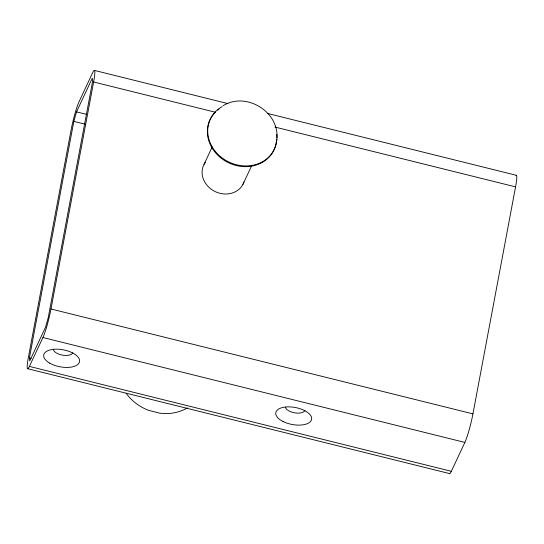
<?xml version="1.0" encoding="UTF-8"?>
<svg xmlns="http://www.w3.org/2000/svg" width="544" height="544" viewBox="0 0 544 544"><rect width="100%" height="100%" fill="white"/><g stroke="black" fill="none" stroke-linecap="round" stroke-linejoin="round"><path stroke-width="0.82" d="M276.549 141.25C281.629 113.254 246.962 90.923 223.149 105.658M29.424 357.843L73.834 121.387L76.52 111.874L92.31 78.166L92.63 81.267L48.219 317.723L45.526 327.236L29.743 360.937L29.424 357.843L31.069 358.251M29.39 366.411L42.922 337.525A21.862 2.339 -76 0 0 50.986 308.978L93.622 81.981A21.862 2.339 -76 0 0 92.664 72.692L79.132 101.578A21.862 2.339 -76 0 0 71.067 130.125L28.431 357.129A21.862 2.339 -76 0 0 29.39 366.411L451.336 471.308L464.868 442.422A21.862 2.339 -76 0 0 472.933 413.875L515.569 186.871A21.862 2.339 -76 0 0 516.066 175.338M204.02 164.424L212.255 146.846M242.937 184.348L251.532 166.008M94.445 70.414L227.95 103.605M267.505 113.438L516.392 175.304M93.622 81.981L215.587 112.302M274.924 127.051L515.569 186.871M76.52 111.874L86.421 114.328M73.834 121.387L85.381 124.256M50.986 308.978L472.933 413.875M42.922 337.525L464.868 442.422M27.608 368.696L449.555 473.586M187.333 407.939A44.105 38.536 25.1 0 1 159.65 413.148L148.553 410.332A44.105 38.536 25.1 0 1 126.147 393.271M72.801 352.832A10.023 4.753 10.6 0 1 62.342 355.116A10.023 4.753 10.6 0 1 53.251 349.248M304.946 410.332A10.023 4.753 10.6 0 1 294.828 412.876A10.023 4.753 10.6 0 1 285.355 407.143M451.336 471.308A21.862 2.339 -76 0 1 449.324 473.26M243.936 182.056A21.862 19.108 25.1 0 1 214.588 191.304A21.862 19.108 25.1 0 1 205.346 162.302M276.549 139.332A35.36 30.899 25.1 0 1 229.677 163.268A35.36 30.899 25.1 0 1 215.295 112.275M217.743 110.078A35.36 30.899 25.1 0 1 219.076 109.072M276.848 139.427A35.36 30.899 25.1 0 1 225.502 160.194A35.36 30.899 25.1 0 1 222.251 106.556M276.76 134.456A35.36 30.899 25.1 0 1 276.916 137.775M49.728 363.147A18.224 8.643 10.6 0 0 79.261 362.603A18.224 8.643 10.6 0 0 55.95 349.173A18.224 8.643 10.6 0 0 49.728 363.147M282.948 421.457A18.224 8.643 10.6 0 0 311.569 419.614A18.224 8.643 10.6 0 0 286.64 406.926A18.224 8.643 10.6 0 0 282.948 421.457"/></g></svg>
